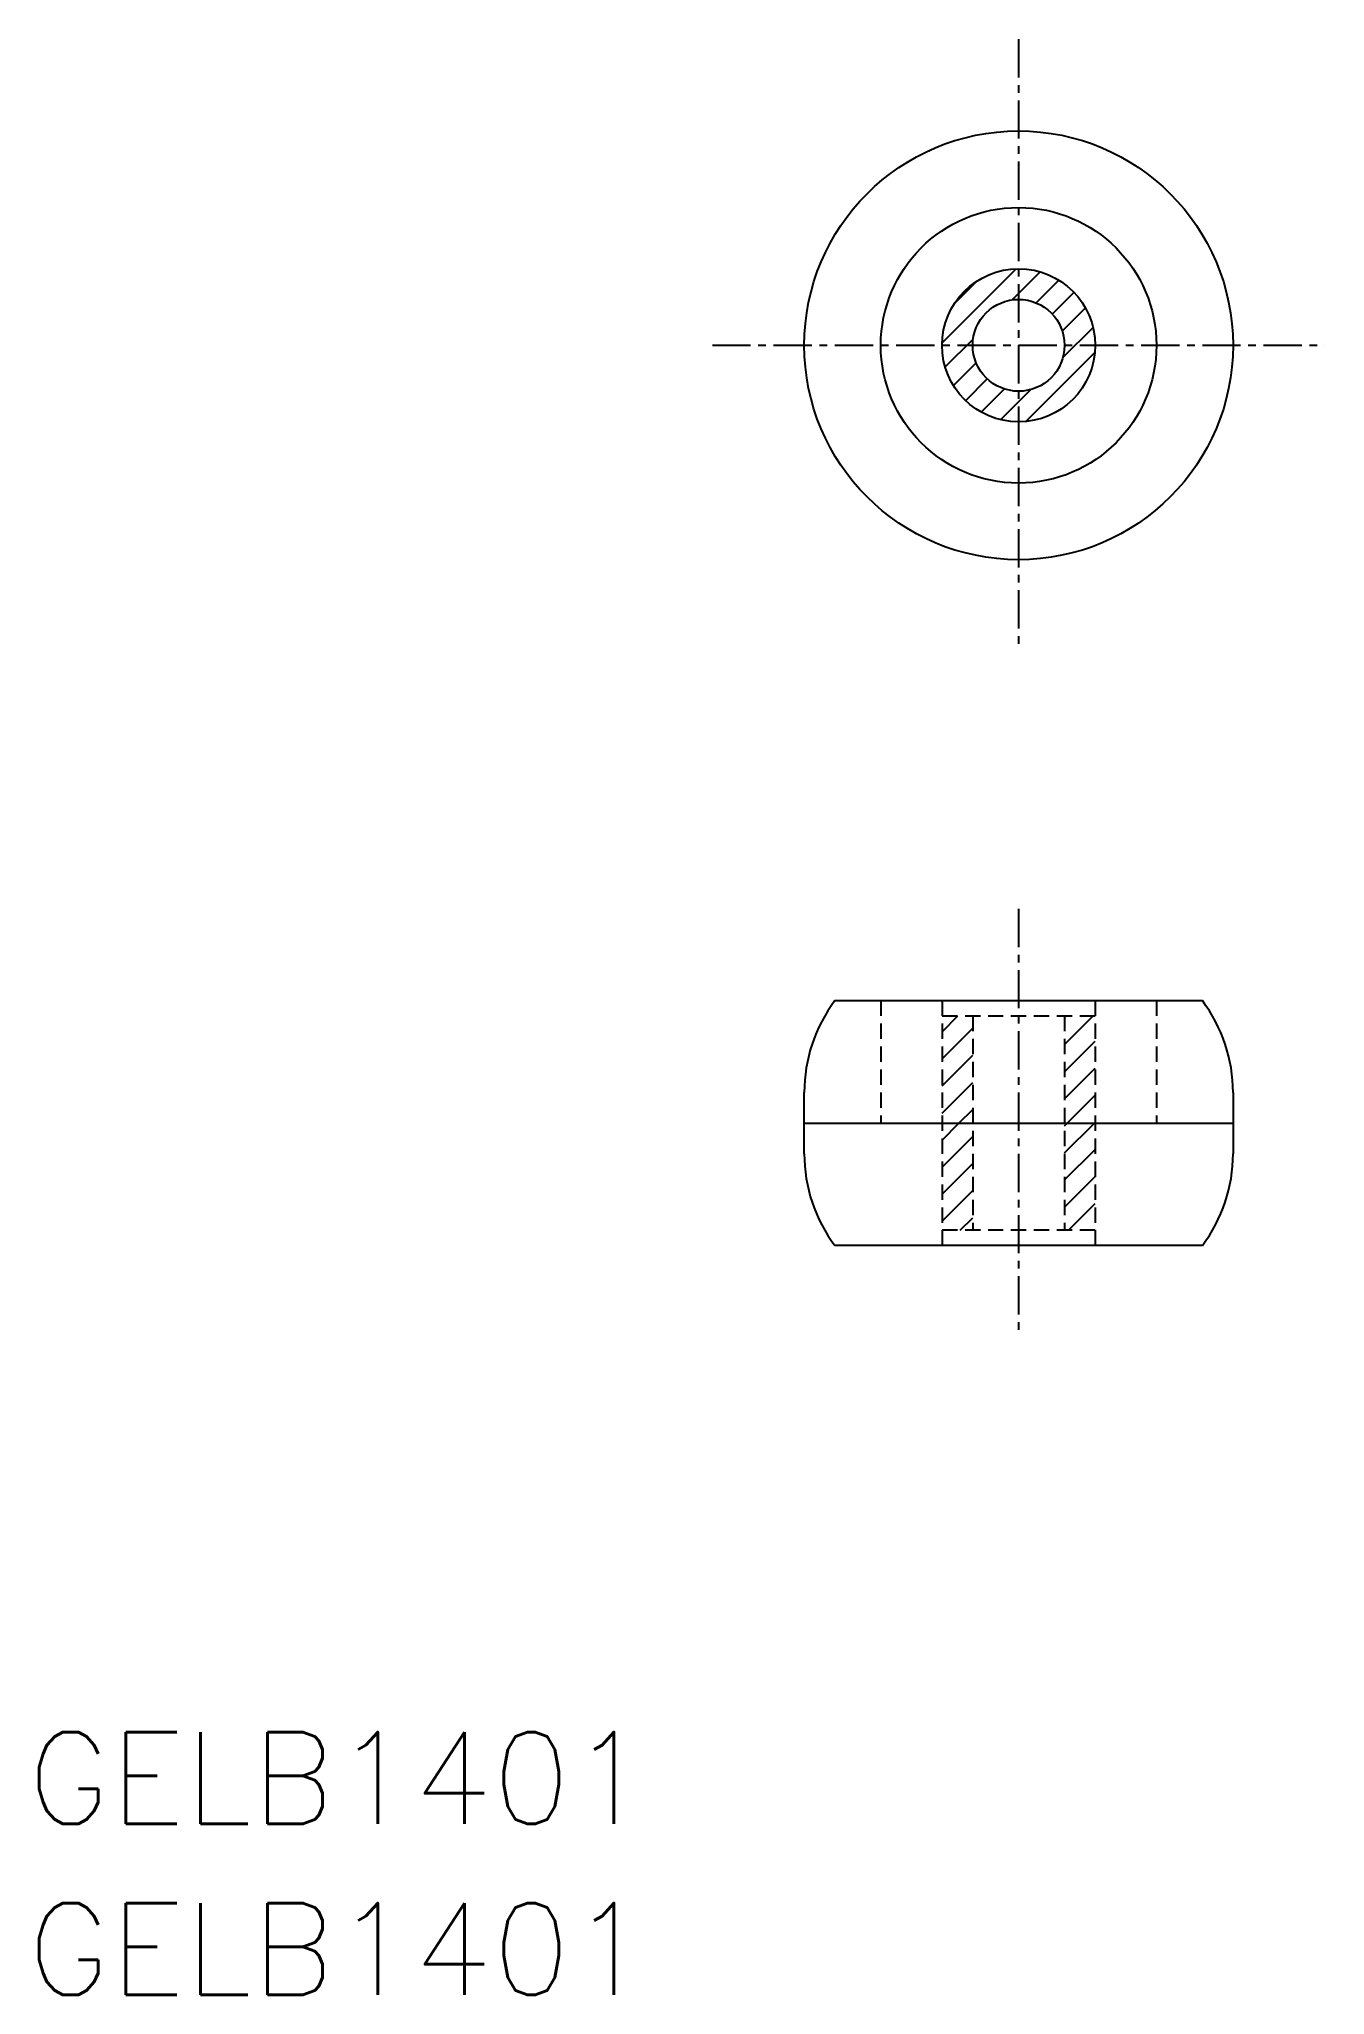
# Model space of a CAD drawing. Extents: x 29.4 to 71.4, y 27.6 to 91.5.
import ezdxf

# ---------------------------------------------------------------- set-up
doc = ezdxf.new("R2010")
doc.units = 0
doc.linetypes.add('CENTER', pattern=[2, 1.25, -0.25, 0.25, -0.25])
doc.linetypes.add('DASHED', pattern=[0.75, 0.5, -0.25])
doc.layers.get('0').update_dxf_attribs({"linetype": 'CONTINUOUS'})
doc.layers.add('CENTER', color=1, linetype='CENTER')
doc.styles.get("Standard").update_dxf_attribs({"font": 'romans.shx', "bigfont": 'bigfont.shx'})

# ---------------------------------------------------------------- blocks, each defined once
blk = doc.blocks.new('*X2')
at = {"color": 0}
for p, q in [((58.856, 81.583), (61.278, 84.005)), ((61.149, 82.991), (62.061, 83.904)), ((59.261, 82.872), (59.989, 83.6)), ((61.932, 82.89), (62.672, 83.631)), ((62.453, 82.528), (63.16, 83.235)), ((62.781, 81.972), (63.536, 82.727)), ((62.802, 81.109), (63.785, 82.092)), ((58.957, 80.8), (59.869, 81.712)), ((61.594, 79.017), (63.844, 81.267)), ((59.23, 80.189), (59.97, 80.929)), ((59.626, 79.7), (60.333, 80.408)), ((60.134, 79.324), (60.889, 80.08)), ((60.768, 79.076), (61.752, 80.059))]:
    blk.add_line(p, q, dxfattribs=at)
blk = doc.blocks.new('*X3')
at = {"color": 0}
for p, q in [((58.855, 59.088), (59.373, 59.605)), ((62.855, 58.669), (63.792, 59.605)), ((62.855, 59.552), (62.908, 59.605)), ((58.855, 58.204), (59.855, 59.204)), ((62.855, 57.785), (63.855, 58.785)), ((58.855, 57.32), (59.855, 58.32)), ((62.855, 56.901), (63.855, 57.901)), ((58.855, 56.436), (59.855, 57.436)), ((62.944, 56.105), (63.855, 57.017)), ((59.408, 56.105), (59.855, 56.552)), ((58.855, 55.552), (59.408, 56.105)), ((58.855, 54.669), (59.855, 55.669)), ((62.855, 55.133), (63.828, 56.105)), ((62.855, 56.017), (62.944, 56.105)), ((63.828, 56.105), (63.855, 56.133)), ((62.855, 54.249), (63.855, 55.249)), ((58.855, 53.785), (59.855, 54.785)), ((62.855, 53.365), (63.855, 54.365)), ((58.855, 52.901), (59.855, 53.901)), ((59.444, 52.605), (59.855, 53.017)), ((62.979, 52.605), (63.855, 53.481))]:
    blk.add_line(p, q, dxfattribs=at)

msp = doc.modelspace()

# ---------------------------------------------------------------- linework, layer by layer
at = {"color": 7, "linetype": 'CONTINUOUS'}
for p, q in [((55.355, 60.105), (67.355, 60.105)), ((54.355, 56.105), (54.355, 57.105)), ((68.355, 57.105), (68.355, 56.105)), ((54.355, 55.105), (54.355, 56.105)), ((54.355, 56.105), (68.355, 56.105)), ((68.355, 56.105), (68.355, 55.105)), ((67.355, 52.105), (55.355, 52.105))]:
    msp.add_line(p, q, dxfattribs=at)
at = {"color": 3, "linetype": 'DASHED'}
for p, q in [((56.855, 60.105), (56.855, 56.105)), ((58.855, 60.105), (58.855, 52.105)), ((63.855, 60.105), (63.855, 52.105)), ((65.855, 60.105), (65.855, 56.105)), ((58.855, 59.605), (63.855, 59.605)), ((59.855, 59.605), (59.855, 52.605)), ((62.855, 59.605), (62.855, 52.605)), ((63.855, 52.605), (58.855, 52.605))]:
    msp.add_line(p, q, dxfattribs=at)
at = {"color": 7, "linetype": 'CONTINUOUS'}
for radius in [7, 4.5, 2.5, 1.5]:
    msp.add_circle((61.355, 81.506), radius, dxfattribs=at)
for centre, start, end in [((59.355, 57.105), 143.1301, 180), ((63.355, 57.105), 0, 36.8699), ((59.355, 55.105), 180, 216.8699), ((63.355, 55.105), 323.1301, 0)]:
    msp.add_arc(centre, 5, start, end, dxfattribs=at)
at = {"layer": 'CENTER', "color": 1, "linetype": 'CENTER'}
for p, q in [((61.355, 91.506), (61.355, 71.506)), ((51.355, 81.506), (71.355, 81.506)), ((61.355, 63.105), (61.355, 49.105))]:
    msp.add_line(p, q, dxfattribs=at)

# ---------------------------------------------------------------- block references
at = {"color": 3, "linetype": 'CONTINUOUS'}
for name in ['*X2', '*X3']:
    msp.add_blockref(name, (0, 0), dxfattribs=at)

# ---------------------------------------------------------------- texts
for p in [(28.985, 33.221), (28.985, 27.637)]:
    msp.add_text('GELB1401', height=3).set_placement(p)

doc.saveas('drawing.dxf')
